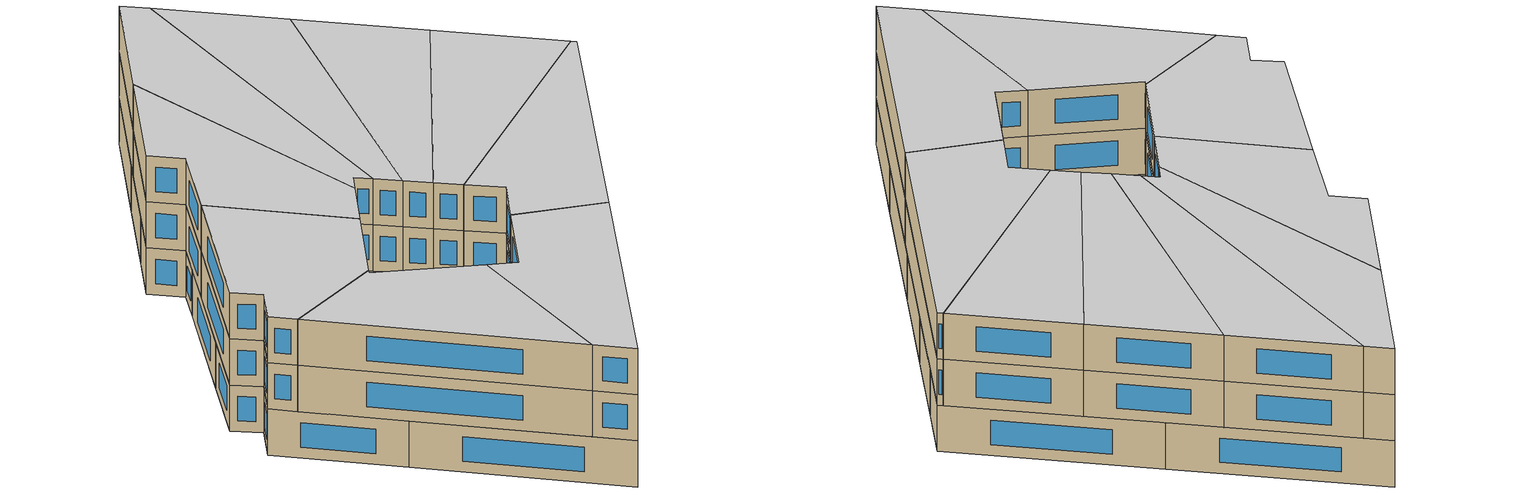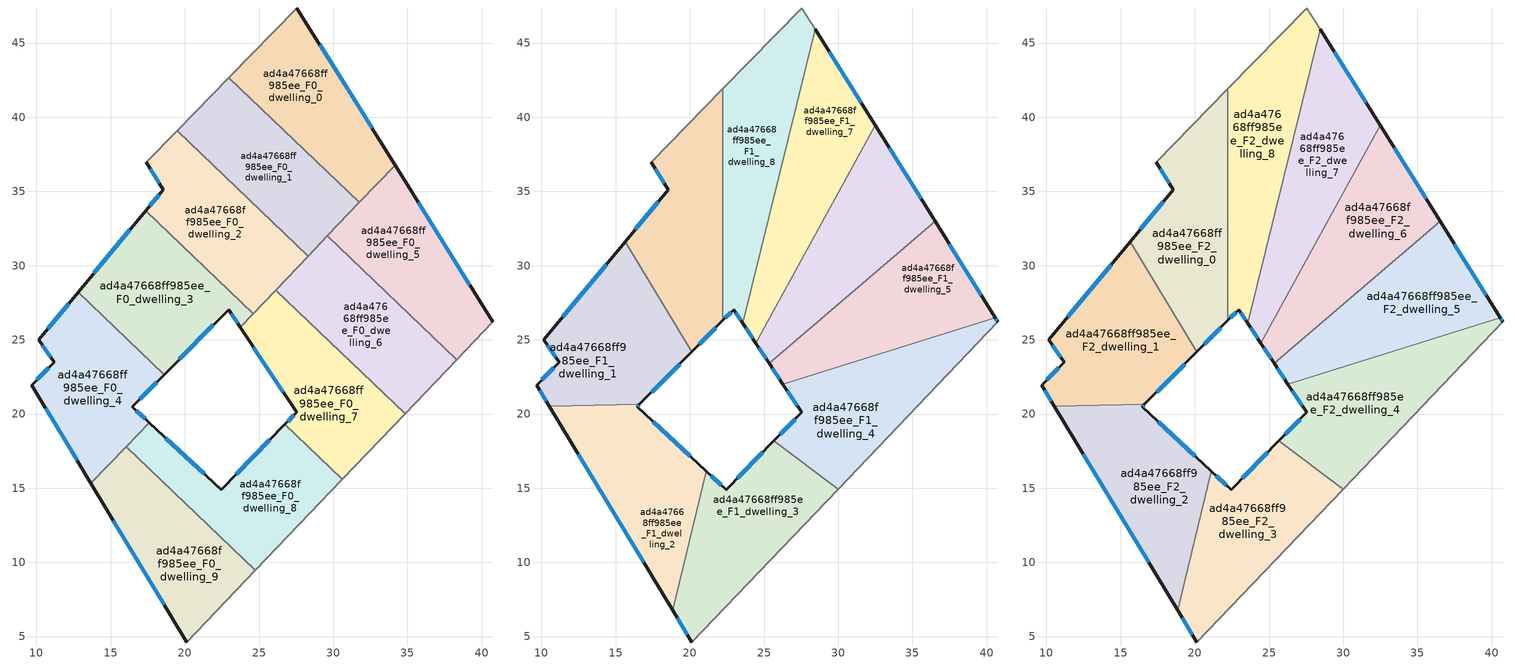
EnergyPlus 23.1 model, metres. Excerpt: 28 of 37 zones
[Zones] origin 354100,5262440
ad4a47668ff985ee_F0_dwelling_0
 floor ground (EU_floor_Construction): 27.55,47.36 34.17,36.77 31.76,34.26 22.97,42.66 z0
 wall outside (EU_wall_Construction): 34.17,36.77 27.55,47.36 z0:3
 wall to ad4a47668ff985ee_F0_dwelling_1 (EU_wall_Construction): 22.97,42.66 31.76,34.26 z0:3
 wall adiabatic (EU_wall_Construction): 27.55,47.36 22.97,42.66 z0:3
 wall to ad4a47668ff985ee_F0_dwelling_5 (EU_wall_Construction): 31.76,34.26 34.17,36.77 z0:3
 window (EU_Window_Construction): 32.61,39.26 29.11,44.88 z0.7:2.3
ad4a47668ff985ee_F0_dwelling_1
 floor ground (EU_floor_Construction): 31.76,34.26 28.31,30.64 19.48,39.08 22.97,42.66 z0
 wall to ad4a47668ff985ee_F0_dwelling_2 (EU_wall_Construction): 19.48,39.08 28.31,30.64 z0:3
 wall adiabatic (EU_wall_Construction): 22.97,42.66 19.48,39.08 z0:3
 wall to ad4a47668ff985ee_F0_dwelling_6 (EU_wall_Construction): 28.31,30.64 29.61,32 z0:3
 wall to ad4a47668ff985ee_F0_dwelling_5 (EU_wall_Construction): 29.61,32 31.76,34.26 z0:3
 ceiling adiabatic (EU_roof_Construction): 28.31,30.64 31.76,34.26 26.75,39.05 25.37,33.45 z3
ad4a47668ff985ee_F0_dwelling_2
 floor ground (EU_floor_Construction): 28.31,30.64 24.61,26.77 17.36,33.7 18.54,35.12 17.4,36.95 19.48,39.08 z0
 wall outside (EU_wall_Construction): 17.4,36.95 18.54,35.12 17.36,33.7 z0:3
 wall to ad4a47668ff985ee_F0_dwelling_3 (EU_wall_Construction): 17.36,33.7 24.61,26.77 z0:3
 wall adiabatic (EU_wall_Construction): 19.48,39.08 17.4,36.95 z0:3
 wall to ad4a47668ff985ee_F0_dwelling_7 (EU_wall_Construction): 24.61,26.77 26.12,28.35 z0:3
 wall to ad4a47668ff985ee_F0_dwelling_6 (EU_wall_Construction): 26.12,28.35 28.31,30.64 z0:3
 window (EU_Window_Construction): 18.27,34.79 17.64,34.03 / 17.67,36.52 18.28,35.55 z0.7:2.3
ad4a47668ff985ee_F0_dwelling_3
 floor ground (EU_floor_Construction): 22.95,27.04 18.6,22.66 12.8,28.2 17.36,33.7 24.61,26.77 23.73,25.85 z0
 wall outside (EU_wall_Construction): 18.6,22.66 22.95,27.04 23.73,25.85 / 17.36,33.7 12.8,28.2 z0:3
 wall to ad4a47668ff985ee_F0_dwelling_4 (EU_wall_Construction): 12.8,28.2 18.6,22.66 z0:3
 wall to ad4a47668ff985ee_F0_dwelling_7 (EU_wall_Construction): 23.73,25.85 24.61,26.77 z0:3
 window (EU_Window_Construction): 23.13,26.76 23.55,26.13 / 19.62,23.69 21.93,26.01 / 16.29,32.41 13.87,29.49 z0.7:2.3
ad4a47668ff985ee_F0_dwelling_4
 floor ground (EU_floor_Construction): 18.6,22.66 16.44,20.49 17.58,19.42 13.67,15.33 9.67,21.94 11.19,23.47 10.14,24.99 12.8,28.2 z0
 wall outside (EU_wall_Construction): 17.58,19.42 16.44,20.49 18.6,22.66 / 12.8,28.2 10.14,24.99 11.19,23.47 9.67,21.94 13.67,15.33 z0:3
 wall to ad4a47668ff985ee_F0_dwelling_9 (EU_wall_Construction): 13.67,15.33 16.04,17.8 z0:3
 wall to ad4a47668ff985ee_F0_dwelling_8 (EU_wall_Construction): 16.04,17.8 17.58,19.42 z0:3
 window (EU_Window_Construction): 16.95,21 18.09,22.15 / 17.31,19.67 16.71,20.24 / 10.61,20.39 12.73,16.88 / 10.84,23.11 10.03,22.3 / 10.39,24.63 10.95,23.83 / 12.18,27.45 10.76,25.74 z0.7:2.3
ad4a47668ff985ee_F0_dwelling_5
 floor ground (EU_floor_Construction): 34.17,36.77 40.76,26.21 38.33,23.67 29.61,32 z0
 wall outside (EU_wall_Construction): 40.76,26.21 34.17,36.77 z0:3
 wall adiabatic (EU_wall_Construction): 38.33,23.67 40.76,26.21 z0:3
 wall to ad4a47668ff985ee_F0_dwelling_6 (EU_wall_Construction): 29.61,32 38.33,23.67 z0:3
 window (EU_Window_Construction): 39.21,28.69 35.71,34.29 z0.7:2.3
ad4a47668ff985ee_F0_dwelling_6
 floor ground (EU_floor_Construction): 38.33,23.67 34.84,20.01 26.12,28.35 29.61,32 z0
 wall adiabatic (EU_wall_Construction): 34.84,20.01 38.33,23.67 z0:3
 wall to ad4a47668ff985ee_F0_dwelling_7 (EU_wall_Construction): 26.12,28.35 34.84,20.01 z0:3
ad4a47668ff985ee_F0_dwelling_7
 floor ground (EU_floor_Construction): 34.84,20.01 30.62,15.6 26.74,19.3 27.53,20.11 23.73,25.85 26.12,28.35 z0
 wall outside (EU_wall_Construction): 23.73,25.85 27.53,20.11 26.74,19.3 z0:3
 wall adiabatic (EU_wall_Construction): 30.62,15.6 34.84,20.01 z0:3
 wall to ad4a47668ff985ee_F0_dwelling_8 (EU_wall_Construction): 26.74,19.3 30.62,15.6 z0:3
 window (EU_Window_Construction): 24.62,24.5 26.64,21.46 / 27.35,19.92 26.93,19.49 z0.7:2.3
 ceiling adiabatic (EU_roof_Construction): 31.15,23.54 26.12,28.35 23.73,25.85 24.44,24.78 26.3,28.17 28.48,26.09 25.34,23.41 24.44,24.78 26.27,22.01 z3
ad4a47668ff985ee_F0_dwelling_8
 floor ground (EU_floor_Construction): 30.62,15.6 24.76,9.47 16.04,17.8 17.58,19.42 22.44,14.9 26.74,19.3 z0
 wall outside (EU_wall_Construction): 26.74,19.3 22.44,14.9 17.58,19.42 z0:3
 wall adiabatic (EU_wall_Construction): 24.76,9.47 30.62,15.6 z0:3
 wall to ad4a47668ff985ee_F0_dwelling_9 (EU_wall_Construction): 16.04,17.8 24.76,9.47 z0:3
 window (EU_Window_Construction): 21.3,15.96 18.72,18.36 / 25.73,18.27 23.45,15.93 z0.7:2.3
ad4a47668ff985ee_F0_dwelling_9
 floor ground (EU_floor_Construction): 24.76,9.47 20.14,4.64 13.67,15.33 16.04,17.8 z0
 wall outside (EU_wall_Construction): 13.67,15.33 20.14,4.64 z0:3
 wall adiabatic (EU_wall_Construction): 20.14,4.64 24.76,9.47 z0:3
 window (EU_Window_Construction): 15.19,12.82 18.62,7.15 z0.7:2.3
ad4a47668ff985ee_F1_dwelling_0
 floor to ad4a47668ff985ee_F0_dwelling_3 (EU_floor_Construction): 22.23,29.05 22.23,26.32 20.14,24.21 15.64,31.62 17.36,33.7 z3
 floor to ad4a47668ff985ee_F0_dwelling_2 (EU_floor_Construction): 22.23,36.45 22.23,29.05 17.36,33.7 18.54,35.12 17.4,36.95 19.48,39.08 z3
 floor to ad4a47668ff985ee_F0_dwelling_1 (EU_floor_Construction): 22.23,41.91 22.23,36.45 19.48,39.08 z3
 wall outside (EU_wall_Construction): 20.14,24.21 22.23,26.32 / 17.4,36.95 18.54,35.12 15.64,31.62 z3:6
 wall adiabatic (EU_wall_Construction): 22.23,41.91 17.4,36.95 z3:6
 wall to ad4a47668ff985ee_F1_dwelling_8 (EU_wall_Construction): 22.23,26.32 22.23,41.91 z3:6
 wall to ad4a47668ff985ee_F1_dwelling_1 (EU_wall_Construction): 15.64,31.62 20.14,24.21 z3:6
 window (EU_Window_Construction): 20.63,24.7 21.74,25.82 / 17.86,34.3 16.32,32.44 / 17.67,36.52 18.28,35.55 z3.7:5.3
ad4a47668ff985ee_F1_dwelling_1
 floor to ad4a47668ff985ee_F0_dwelling_4 (EU_floor_Construction): 18.6,22.66 16.6,20.64 10.53,20.53 9.67,21.94 11.19,23.47 10.14,24.99 12.8,28.2 z3
 floor to ad4a47668ff985ee_F0_dwelling_3 (EU_floor_Construction): 15.64,31.62 20.14,24.21 18.6,22.66 12.8,28.2 z3
 wall outside (EU_wall_Construction): 15.64,31.62 10.14,24.99 11.19,23.47 9.67,21.94 10.53,20.53 / 16.6,20.64 20.14,24.21 z3:6
 wall to ad4a47668ff985ee_F1_dwelling_2 (EU_wall_Construction): 10.53,20.53 16.6,20.64 z3:6
 window (EU_Window_Construction): 14.35,30.06 11.43,26.55 / 17.43,21.48 19.3,23.37 / 9.87,21.61 10.33,20.86 / 10.84,23.11 10.03,22.3 / 10.39,24.63 10.95,23.83 z3.7:5.3
ad4a47668ff985ee_F1_dwelling_2
 floor to ad4a47668ff985ee_F0_dwelling_9 (EU_floor_Construction): 20.48,13.55 18.84,6.78 13.67,15.33 16.04,17.8 z3
 floor to ad4a47668ff985ee_F0_dwelling_4 (EU_floor_Construction): 16.6,20.64 16.44,20.49 17.58,19.42 13.67,15.33 10.53,20.53 z3
 floor to ad4a47668ff985ee_F0_dwelling_8 (EU_floor_Construction): 21.11,16.14 20.48,13.55 16.04,17.8 17.58,19.42 z3
 wall outside (EU_wall_Construction): 21.11,16.14 16.44,20.49 16.6,20.64 / 10.53,20.53 18.84,6.78 z3:6
 wall to ad4a47668ff985ee_F1_dwelling_3 (EU_wall_Construction): 18.84,6.78 21.11,16.14 z3:6
 window (EU_Window_Construction): 16.48,20.52 16.56,20.61 / 20.01,17.16 17.54,19.46 / 12.48,17.3 16.89,10.01 z3.7:5.3
ad4a47668ff985ee_F1_dwelling_3
 floor to ad4a47668ff985ee_F0_dwelling_8 (EU_floor_Construction): 29.99,14.94 24.76,9.47 20.48,13.55 21.11,16.14 22.44,14.9 25.65,18.19 z3
 floor to ad4a47668ff985ee_F0_dwelling_9 (EU_floor_Construction): 24.76,9.47 20.14,4.64 18.84,6.78 20.48,13.55 z3
 wall outside (EU_wall_Construction): 25.65,18.19 22.44,14.9 21.11,16.14 / 18.84,6.78 20.14,4.64 z3:6
 wall to ad4a47668ff985ee_F1_dwelling_4 (EU_wall_Construction): 29.99,14.94 25.65,18.19 z3:6
 wall adiabatic (EU_wall_Construction): 20.14,4.64 29.99,14.94 z3:6
 window (EU_Window_Construction): 22.13,15.19 21.42,15.85 / 24.9,17.41 23.2,15.67 / 19.15,6.27 19.83,5.14 z3.7:5.3
ad4a47668ff985ee_F1_dwelling_4
 floor to ad4a47668ff985ee_F0_dwelling_7 (EU_floor_Construction): 34.84,20.01 30.62,15.6 26.74,19.3 27.53,20.11 26.27,22.01 31.15,23.54 z3
 floor to ad4a47668ff985ee_F0_dwelling_8 (EU_floor_Construction): 30.62,15.6 29.99,14.94 25.65,18.19 26.74,19.3 z3
 floor to ad4a47668ff985ee_F0_dwelling_6 (EU_floor_Construction): 38.33,23.67 34.84,20.01 31.15,23.54 36.66,25.26 z3
 floor to ad4a47668ff985ee_F0_dwelling_5 (EU_floor_Construction): 40.58,26.49 40.76,26.21 38.33,23.67 36.66,25.26 z3
 wall outside (EU_wall_Construction): 26.27,22.01 27.53,20.11 25.65,18.19 / 40.76,26.21 40.58,26.49 z3:6
 wall to ad4a47668ff985ee_F1_dwelling_5 (EU_wall_Construction): 40.58,26.49 26.27,22.01 z3:6
 wall adiabatic (EU_wall_Construction): 29.99,14.94 40.76,26.21 z3:6
 window (EU_Window_Construction): 27.09,19.66 26.09,18.64 / 26.57,21.57 27.23,20.56 / 40.72,26.27 40.62,26.42 z3.7:5.3
ad4a47668ff985ee_F1_dwelling_5
 floor to ad4a47668ff985ee_F0_dwelling_5 (EU_floor_Construction): 36.53,32.98 40.58,26.49 36.66,25.26 32.34,29.39 z3
 floor to ad4a47668ff985ee_F0_dwelling_6 (EU_floor_Construction): 36.66,25.26 31.15,23.54 28.48,26.09 32.34,29.39 z3
 floor adiabatic (EU_floor_Construction): 31.15,23.54 26.27,22.01 25.34,23.41 28.48,26.09 z3
 wall outside (EU_wall_Construction): 25.34,23.41 26.27,22.01 / 40.58,26.49 36.53,32.98 z3:6
 wall to ad4a47668ff985ee_F1_dwelling_6 (EU_wall_Construction): 36.53,32.98 25.34,23.41 z3:6
 window (EU_Window_Construction): 25.56,23.09 26.05,22.34 / 39.63,28.01 37.48,31.45 z3.7:5.3
ad4a47668ff985ee_F1_dwelling_6
 floor to ad4a47668ff985ee_F0_dwelling_2 (EU_floor_Construction): 28.31,30.64 26.77,29.04 27.88,31.05 z3
 floor to ad4a47668ff985ee_F0_dwelling_0 (EU_floor_Construction): 32.49,39.46 34.17,36.77 31.76,34.26 30.37,35.59 z3
 floor to ad4a47668ff985ee_F0_dwelling_5 (EU_floor_Construction): 34.17,36.77 36.53,32.98 32.34,29.39 29.61,32 z3
 floor to ad4a47668ff985ee_F0_dwelling_6 (EU_floor_Construction): 32.34,29.39 28.48,26.09 26.3,28.17 26.77,29.04 29.61,32 z3
 floor adiabatic (EU_floor_Construction): 31.76,34.26 28.31,30.64 27.88,31.05 30.37,35.59 z3
 floor to ad4a47668ff985ee_F0_dwelling_7 (EU_floor_Construction): 28.48,26.09 25.34,23.41 24.44,24.78 26.3,28.17 z3
 wall outside (EU_wall_Construction): 24.44,24.78 25.34,23.41 / 36.53,32.98 32.49,39.46 z3:6
 wall to ad4a47668ff985ee_F1_dwelling_7 (EU_wall_Construction): 32.49,39.46 24.44,24.78 z3:6
 window (EU_Window_Construction): 24.65,24.46 25.13,23.74 / 35.58,34.5 33.44,37.94 z3.7:5.3
ad4a47668ff985ee_F1_dwelling_7
 floor to ad4a47668ff985ee_F0_dwelling_0 (EU_floor_Construction): 28.45,45.93 32.49,39.46 30.37,35.59 26.75,39.05 z3
 floor to ad4a47668ff985ee_F0_dwelling_6 (EU_floor_Construction): 26.77,29.04 26.3,28.17 26.12,28.35 z3
 floor to ad4a47668ff985ee_F0_dwelling_3 (EU_floor_Construction): 24.61,26.77 23.73,25.85 23.56,26.12 23.89,27.46 z3
 floor to ad4a47668ff985ee_F0_dwelling_2 (EU_floor_Construction): 27.88,31.05 26.77,29.04 24.61,26.77 23.89,27.46 25.37,33.45 z3
 floor adiabatic (EU_floor_Construction): 26.3,28.17 24.44,24.78 23.56,26.12 23.73,25.85 26.12,28.35 z3; 30.37,35.59 27.88,31.05 25.37,33.45 26.75,39.05 z3
 wall outside (EU_wall_Construction): 23.56,26.12 24.44,24.78 / 32.49,39.46 28.45,45.93 z3:6
 wall to ad4a47668ff985ee_F1_dwelling_8 (EU_wall_Construction): 28.45,45.93 23.56,26.12 z3:6
 window (EU_Window_Construction): 23.76,25.8 24.23,25.1 / 31.54,40.98 29.39,44.41 z3.7:5.3
ad4a47668ff985ee_F1_dwelling_8
 floor to ad4a47668ff985ee_F0_dwelling_1 (EU_floor_Construction): 26.75,39.05 25.37,33.45 22.23,36.45 22.23,41.91 22.97,42.66 z3
 floor to ad4a47668ff985ee_F0_dwelling_0 (EU_floor_Construction): 27.55,47.36 28.45,45.93 26.75,39.05 22.97,42.66 z3
 floor to ad4a47668ff985ee_F0_dwelling_3 (EU_floor_Construction): 23.89,27.46 23.56,26.12 22.95,27.04 22.23,26.32 22.23,29.05 z3
 floor to ad4a47668ff985ee_F0_dwelling_2 (EU_floor_Construction): 25.37,33.45 23.89,27.46 22.23,29.05 22.23,36.45 z3
 wall outside (EU_wall_Construction): 22.23,26.32 22.95,27.04 23.56,26.12 z3:6
 wall adiabatic (EU_wall_Construction): 28.45,45.93 27.55,47.36 22.23,41.91 z3:6
 window (EU_Window_Construction): 23.09,26.82 23.41,26.34 / 22.4,26.49 22.78,26.87 z3.7:5.3
ad4a47668ff985ee_F2_dwelling_0
 floor to ad4a47668ff985ee_F1_dwelling_0 (EU_floor_Construction): 22.23,41.91 22.23,26.32 20.14,24.21 15.64,31.62 18.54,35.12 17.4,36.95 z6
 wall outside (EU_wall_Construction): 20.14,24.21 22.23,26.32 / 17.4,36.95 18.54,35.12 15.64,31.62 z6:9
 wall adiabatic (EU_wall_Construction): 22.23,41.91 17.4,36.95 z6:9
 wall to ad4a47668ff985ee_F2_dwelling_8 (EU_wall_Construction): 22.23,26.32 22.23,41.91 z6:9
 wall to ad4a47668ff985ee_F2_dwelling_1 (EU_wall_Construction): 15.64,31.62 20.14,24.21 z6:9
 window (EU_Window_Construction): 20.63,24.7 21.74,25.82 / 17.86,34.3 16.32,32.44 / 17.67,36.52 18.28,35.55 z6.7:8.3
 ceiling to ad4a47668ff985ee_F3_dwelling_0 (EU_floor_Construction): 20.14,24.21 22.23,26.32 22.23,41.91 17.4,36.95 18.54,35.12 15.64,31.62 z9
ad4a47668ff985ee_F2_dwelling_1
 floor to ad4a47668ff985ee_F1_dwelling_1 (EU_floor_Construction): 15.64,31.62 20.14,24.21 16.6,20.64 10.53,20.53 9.67,21.94 11.19,23.47 10.14,24.99 z6
 wall outside (EU_wall_Construction): 15.64,31.62 10.14,24.99 11.19,23.47 9.67,21.94 10.53,20.53 / 16.6,20.64 20.14,24.21 z6:9
 wall to ad4a47668ff985ee_F2_dwelling_2 (EU_wall_Construction): 10.53,20.53 16.6,20.64 z6:9
 window (EU_Window_Construction): 14.35,30.06 11.43,26.55 / 17.43,21.48 19.3,23.37 / 9.87,21.61 10.33,20.86 / 10.84,23.11 10.03,22.3 / 10.39,24.63 10.95,23.83 z6.7:8.3
 ceiling to ad4a47668ff985ee_F3_dwelling_1 (EU_floor_Construction): 16.6,20.64 20.14,24.21 15.64,31.62 10.14,24.99 11.19,23.47 9.67,21.94 10.53,20.53 z9
ad4a47668ff985ee_F2_dwelling_2
 floor to ad4a47668ff985ee_F1_dwelling_2 (EU_floor_Construction): 21.11,16.14 18.84,6.78 10.53,20.53 16.6,20.64 16.44,20.49 z6
 wall outside (EU_wall_Construction): 21.11,16.14 16.44,20.49 16.6,20.64 / 10.53,20.53 18.84,6.78 z6:9
 wall to ad4a47668ff985ee_F2_dwelling_3 (EU_wall_Construction): 18.84,6.78 21.11,16.14 z6:9
 window (EU_Window_Construction): 16.48,20.52 16.56,20.61 / 20.01,17.16 17.54,19.46 / 12.48,17.3 16.89,10.01 z6.7:8.3
 ceiling to ad4a47668ff985ee_F3_dwelling_2 (EU_floor_Construction): 18.84,6.78 21.11,16.14 16.44,20.49 16.6,20.64 10.53,20.53 z9
ad4a47668ff985ee_F2_dwelling_3
 floor to ad4a47668ff985ee_F1_dwelling_3 (EU_floor_Construction): 29.99,14.94 20.14,4.64 18.84,6.78 21.11,16.14 22.44,14.9 25.65,18.19 z6
 wall outside (EU_wall_Construction): 25.65,18.19 22.44,14.9 21.11,16.14 / 18.84,6.78 20.14,4.64 z6:9
 wall to ad4a47668ff985ee_F2_dwelling_4 (EU_wall_Construction): 29.99,14.94 25.65,18.19 z6:9
 wall adiabatic (EU_wall_Construction): 20.14,4.64 29.99,14.94 z6:9
 window (EU_Window_Construction): 22.13,15.19 21.42,15.85 / 24.9,17.41 23.2,15.67 / 19.15,6.27 19.83,5.14 z6.7:8.3
 ceiling to ad4a47668ff985ee_F3_dwelling_3 (EU_floor_Construction): 20.14,4.64 29.99,14.94 25.65,18.19 22.44,14.9 21.11,16.14 18.84,6.78 z9
ad4a47668ff985ee_F2_dwelling_4
 floor to ad4a47668ff985ee_F1_dwelling_4 (EU_floor_Construction): 40.58,26.49 40.76,26.21 29.99,14.94 25.65,18.19 27.53,20.11 26.27,22.01 z6
 wall outside (EU_wall_Construction): 26.27,22.01 27.53,20.11 25.65,18.19 / 40.76,26.21 40.58,26.49 z6:9
 wall to ad4a47668ff985ee_F2_dwelling_5 (EU_wall_Construction): 40.58,26.49 26.27,22.01 z6:9
 wall adiabatic (EU_wall_Construction): 29.99,14.94 40.76,26.21 z6:9
 window (EU_Window_Construction): 27.09,19.66 26.09,18.64 / 26.57,21.57 27.23,20.56 / 40.72,26.27 40.62,26.42 z6.7:8.3
 ceiling to ad4a47668ff985ee_F3_dwelling_4 (EU_floor_Construction): 29.99,14.94 40.76,26.21 40.58,26.49 26.27,22.01 27.53,20.11 25.65,18.19 z9
ad4a47668ff985ee_F2_dwelling_5
 floor to ad4a47668ff985ee_F1_dwelling_5 (EU_floor_Construction): 36.53,32.98 40.58,26.49 26.27,22.01 25.34,23.41 z6
 wall outside (EU_wall_Construction): 25.34,23.41 26.27,22.01 / 40.58,26.49 36.53,32.98 z6:9
 wall to ad4a47668ff985ee_F2_dwelling_6 (EU_wall_Construction): 36.53,32.98 25.34,23.41 z6:9
 window (EU_Window_Construction): 25.56,23.09 26.05,22.34 / 39.63,28.01 37.48,31.45 z6.7:8.3
 ceiling to ad4a47668ff985ee_F3_dwelling_5 (EU_floor_Construction): 40.58,26.49 36.53,32.98 25.34,23.41 26.27,22.01 z9
ad4a47668ff985ee_F2_dwelling_6
 floor to ad4a47668ff985ee_F1_dwelling_6 (EU_floor_Construction): 32.49,39.46 36.53,32.98 25.34,23.41 24.44,24.78 z6
 wall outside (EU_wall_Construction): 24.44,24.78 25.34,23.41 / 36.53,32.98 32.49,39.46 z6:9
 wall to ad4a47668ff985ee_F2_dwelling_7 (EU_wall_Construction): 32.49,39.46 24.44,24.78 z6:9
 window (EU_Window_Construction): 24.65,24.46 25.13,23.74 / 35.58,34.5 33.44,37.94 z6.7:8.3
 ceiling to ad4a47668ff985ee_F3_dwelling_6 (EU_floor_Construction): 36.53,32.98 32.49,39.46 24.44,24.78 25.34,23.41 z9
ad4a47668ff985ee_F2_dwelling_7
 floor to ad4a47668ff985ee_F1_dwelling_7 (EU_floor_Construction): 28.45,45.93 32.49,39.46 24.44,24.78 23.56,26.12 z6
 wall outside (EU_wall_Construction): 23.56,26.12 24.44,24.78 / 32.49,39.46 28.45,45.93 z6:9
 wall to ad4a47668ff985ee_F2_dwelling_8 (EU_wall_Construction): 28.45,45.93 23.56,26.12 z6:9
 window (EU_Window_Construction): 23.76,25.8 24.23,25.1 / 31.54,40.98 29.39,44.41 z6.7:8.3
 ceiling to ad4a47668ff985ee_F3_dwelling_7 (EU_floor_Construction): 24.44,24.78 32.49,39.46 28.45,45.93 23.56,26.12 z9
ad4a47668ff985ee_F2_dwelling_8
 floor to ad4a47668ff985ee_F1_dwelling_8 (EU_floor_Construction): 27.55,47.36 28.45,45.93 23.56,26.12 22.95,27.04 22.23,26.32 22.23,41.91 z6
 wall outside (EU_wall_Construction): 22.23,26.32 22.95,27.04 23.56,26.12 z6:9
 wall adiabatic (EU_wall_Construction): 28.45,45.93 27.55,47.36 22.23,41.91 z6:9
 window (EU_Window_Construction): 23.09,26.82 23.41,26.34 / 22.4,26.49 22.78,26.87 z6.7:8.3
 ceiling to ad4a47668ff985ee_F3_dwelling_8 (EU_floor_Construction): 23.56,26.12 28.45,45.93 27.55,47.36 22.23,41.91 22.23,26.32 22.95,27.04 z9
[Building]
EU S2 Campaign: North Axis=0; Terrain=City; Solar Distribution=FullExterior
[Site:Location]
Budapest.Ferenc.Liszt.Intl.AP: Latitude=47.437; Longitude=19.256; Time Zone=1; Elevation=185
[SizingPeriod:WeatherFileDays]
AnnualSizingPeriod: Begin Month=1; Begin Day of Month=1; End Month=12; End Day of Month=31; Day of Week for Start Day=Monday; Use Weather File Daylight Saving Period=No; Use Weather File Rain and Snow Indicators=No
[MATERIAL]
EU_InternalMass_Material: Roughness=MediumRough; Thickness=0.1; Conductivity=1; Density=1800; Specific Heat=900; Thermal Absorptance=0.9; Solar Absorptance=0.7; Visible Absorptance=0.7
[MATERIAL:NOMASS] Roughness=MediumRough; Thermal Absorptance=0.9; Solar Absorptance=0.7; Visible Absorptance=0.7
Name | Thermal Resistance
EU_wall_NoMass | 0.832559
EU_roof_NoMass | 1.39638
EU_floor_NoMass | 0.872794
[WINDOWMATERIAL:SIMPLEGLAZINGSYSTEM]
EU_Window_SimpleGlazing: UFactor=2.79869; Solar Heat Gain Coefficient=0.75; Visible Transmittance=0.75
[CONSTRUCTION]
EU_wall_Construction: EU_wall_NoMass
EU_roof_Construction: EU_roof_NoMass
EU_floor_Construction: EU_floor_NoMass
EU_Window_Construction: EU_Window_SimpleGlazing
EU_InternalMass_Construction: EU_InternalMass_Material
[ZONE] Type=1; Multiplier=1; Ceiling Height=autocalculate; Floor Area=autocalculate; Part of Total Floor Area=Yes
Name | Volume
ad4a47668ff985ee_F0_dwelling_0 | 182.892
ad4a47668ff985ee_F1_dwelling_0; ad4a47668ff985ee_F2_dwelling_0 | 203.214
ad4a47668ff985ee_F0_dwelling_1; ad4a47668ff985ee_F0_dwelling_4 | 182.896
ad4a47668ff985ee_F1_dwelling_1; ad4a47668ff985ee_F2_dwelling_1 | 203.216
ad4a47668ff985ee_F0_dwelling_2 | 182.885
ad4a47668ff985ee_F1_dwelling_2; ad4a47668ff985ee_F2_dwelling_2 | 203.231
ad4a47668ff985ee_F0_dwelling_3 | 182.904
ad4a47668ff985ee_F1_dwelling_3; ad4a47668ff985ee_F2_dwelling_3 | 203.215
ad4a47668ff985ee_F1_dwelling_4; ad4a47668ff985ee_F2_dwelling_4 | 203.197
ad4a47668ff985ee_F0_dwelling_5 | 182.899
ad4a47668ff985ee_F1_dwelling_5; ad4a47668ff985ee_F2_dwelling_5 | 203.223
ad4a47668ff985ee_F0_dwelling_6 | 182.897
ad4a47668ff985ee_F1_dwelling_6; ad4a47668ff985ee_F2_dwelling_6 | 203.171
ad4a47668ff985ee_F0_dwelling_7 | 182.888
ad4a47668ff985ee_F1_dwelling_7; ad4a47668ff985ee_F2_dwelling_7 | 203.248
ad4a47668ff985ee_F0_dwelling_8 | 182.882
ad4a47668ff985ee_F1_dwelling_8; ad4a47668ff985ee_F2_dwelling_8 | 203.226
ad4a47668ff985ee_F0_dwelling_9 | 182.906
[INTERNALMASS] Construction=EU_InternalMass_Construction
Name | Zone or ZoneList | Surface Area
ad4a47668ff985ee_F0_dwelling_0_EU_InternalMass | ad4a47668ff985ee_F0_dwelling_0 | 60.964
ad4a47668ff985ee_F0_dwelling_1_EU_InternalMass | ad4a47668ff985ee_F0_dwelling_1 | 60.9655
ad4a47668ff985ee_F0_dwelling_2_EU_InternalMass | ad4a47668ff985ee_F0_dwelling_2 | 60.9617
ad4a47668ff985ee_F0_dwelling_3_EU_InternalMass | ad4a47668ff985ee_F0_dwelling_3 | 60.9682
ad4a47668ff985ee_F0_dwelling_4_EU_InternalMass | ad4a47668ff985ee_F0_dwelling_4 | 60.965
ad4a47668ff985ee_F0_dwelling_5_EU_InternalMass | ad4a47668ff985ee_F0_dwelling_5 | 60.9662
ad4a47668ff985ee_F0_dwelling_6_EU_InternalMass | ad4a47668ff985ee_F0_dwelling_6 | 60.9658
ad4a47668ff985ee_F0_dwelling_7_EU_InternalMass | ad4a47668ff985ee_F0_dwelling_7 | 60.9626
ad4a47668ff985ee_F0_dwelling_8_EU_InternalMass | ad4a47668ff985ee_F0_dwelling_8 | 60.961
ad4a47668ff985ee_F0_dwelling_9_EU_InternalMass | ad4a47668ff985ee_F0_dwelling_9 | 60.9686
ad4a47668ff985ee_F1_dwelling_0_EU_InternalMass | ad4a47668ff985ee_F1_dwelling_0 | 67.7381
ad4a47668ff985ee_F1_dwelling_1_EU_InternalMass | ad4a47668ff985ee_F1_dwelling_1 | 67.7383
ad4a47668ff985ee_F1_dwelling_2_EU_InternalMass | ad4a47668ff985ee_F1_dwelling_2 | 67.7436
ad4a47668ff985ee_F1_dwelling_3_EU_InternalMass | ad4a47668ff985ee_F1_dwelling_3 | 67.7382
ad4a47668ff985ee_F1_dwelling_4_EU_InternalMass | ad4a47668ff985ee_F1_dwelling_4 | 67.7324
ad4a47668ff985ee_F1_dwelling_5_EU_InternalMass | ad4a47668ff985ee_F1_dwelling_5 | 67.741
ad4a47668ff985ee_F1_dwelling_6_EU_InternalMass | ad4a47668ff985ee_F1_dwelling_6 | 67.7236
ad4a47668ff985ee_F1_dwelling_7_EU_InternalMass | ad4a47668ff985ee_F1_dwelling_7 | 67.7494
ad4a47668ff985ee_F1_dwelling_8_EU_InternalMass | ad4a47668ff985ee_F1_dwelling_8 | 67.7422
ad4a47668ff985ee_F2_dwelling_0_EU_InternalMass | ad4a47668ff985ee_F2_dwelling_0 | 67.7381
ad4a47668ff985ee_F2_dwelling_1_EU_InternalMass | ad4a47668ff985ee_F2_dwelling_1 | 67.7383
ad4a47668ff985ee_F2_dwelling_2_EU_InternalMass | ad4a47668ff985ee_F2_dwelling_2 | 67.7436
ad4a47668ff985ee_F2_dwelling_3_EU_InternalMass | ad4a47668ff985ee_F2_dwelling_3 | 67.7382
ad4a47668ff985ee_F2_dwelling_4_EU_InternalMass | ad4a47668ff985ee_F2_dwelling_4 | 67.7324
ad4a47668ff985ee_F2_dwelling_5_EU_InternalMass | ad4a47668ff985ee_F2_dwelling_5 | 67.741
ad4a47668ff985ee_F2_dwelling_6_EU_InternalMass | ad4a47668ff985ee_F2_dwelling_6 | 67.7236
ad4a47668ff985ee_F2_dwelling_7_EU_InternalMass | ad4a47668ff985ee_F2_dwelling_7 | 67.7494
ad4a47668ff985ee_F2_dwelling_8_EU_InternalMass | ad4a47668ff985ee_F2_dwelling_8 | 67.7422
[OTHEREQUIPMENT] Fuel Type=Electricity; Design Level Calculation Method=Watts/Area; Power per Zone Floor Area=1; Fraction Latent=0; Fraction Radiant=0; Fraction Lost=0; Carbon Dioxide Generation Rate=0; EndUse Subcategory=EU_Step8_InternalGains
Name | Zone or ZoneList or Space or SpaceList | Schedule
EU_Step8_InternalGain_ad4a47668ff985ee_F0_dwelling_0_f000 | ad4a47668ff985ee_F0_dwelling_0 | EU_Step8_GainSchedule_ad4a47668ff985ee_F0_dwelling_0_f000
EU_Step8_InternalGain_ad4a47668ff985ee_F0_dwelling_1_f000 | ad4a47668ff985ee_F0_dwelling_1 | EU_Step8_GainSchedule_ad4a47668ff985ee_F0_dwelling_1_f000
EU_Step8_InternalGain_ad4a47668ff985ee_F0_dwelling_2_f000 | ad4a47668ff985ee_F0_dwelling_2 | EU_Step8_GainSchedule_ad4a47668ff985ee_F0_dwelling_2_f000
EU_Step8_InternalGain_ad4a47668ff985ee_F0_dwelling_3_f000 | ad4a47668ff985ee_F0_dwelling_3 | EU_Step8_GainSchedule_ad4a47668ff985ee_F0_dwelling_3_f000
EU_Step8_InternalGain_ad4a47668ff985ee_F0_dwelling_4_f000 | ad4a47668ff985ee_F0_dwelling_4 | EU_Step8_GainSchedule_ad4a47668ff985ee_F0_dwelling_4_f000
EU_Step8_InternalGain_ad4a47668ff985ee_F0_dwelling_5_f000 | ad4a47668ff985ee_F0_dwelling_5 | EU_Step8_GainSchedule_ad4a47668ff985ee_F0_dwelling_5_f000
EU_Step8_InternalGain_ad4a47668ff985ee_F0_dwelling_6_f000 | ad4a47668ff985ee_F0_dwelling_6 | EU_Step8_GainSchedule_ad4a47668ff985ee_F0_dwelling_6_f000
EU_Step8_InternalGain_ad4a47668ff985ee_F0_dwelling_7_f000 | ad4a47668ff985ee_F0_dwelling_7 | EU_Step8_GainSchedule_ad4a47668ff985ee_F0_dwelling_7_f000
EU_Step8_InternalGain_ad4a47668ff985ee_F0_dwelling_8_f000 | ad4a47668ff985ee_F0_dwelling_8 | EU_Step8_GainSchedule_ad4a47668ff985ee_F0_dwelling_8_f000
EU_Step8_InternalGain_ad4a47668ff985ee_F0_dwelling_9_f000 | ad4a47668ff985ee_F0_dwelling_9 | EU_Step8_GainSchedule_ad4a47668ff985ee_F0_dwelling_9_f000
EU_Step8_InternalGain_ad4a47668ff985ee_F1_dwelling_0_f000 | ad4a47668ff985ee_F1_dwelling_0 | EU_Step8_GainSchedule_ad4a47668ff985ee_F1_dwelling_0_f000
EU_Step8_InternalGain_ad4a47668ff985ee_F1_dwelling_1_f000 | ad4a47668ff985ee_F1_dwelling_1 | EU_Step8_GainSchedule_ad4a47668ff985ee_F1_dwelling_1_f000
EU_Step8_InternalGain_ad4a47668ff985ee_F1_dwelling_2_f000 | ad4a47668ff985ee_F1_dwelling_2 | EU_Step8_GainSchedule_ad4a47668ff985ee_F1_dwelling_2_f000
EU_Step8_InternalGain_ad4a47668ff985ee_F1_dwelling_3_f000 | ad4a47668ff985ee_F1_dwelling_3 | EU_Step8_GainSchedule_ad4a47668ff985ee_F1_dwelling_3_f000
EU_Step8_InternalGain_ad4a47668ff985ee_F1_dwelling_4_f000 | ad4a47668ff985ee_F1_dwelling_4 | EU_Step8_GainSchedule_ad4a47668ff985ee_F1_dwelling_4_f000
EU_Step8_InternalGain_ad4a47668ff985ee_F1_dwelling_5_f000 | ad4a47668ff985ee_F1_dwelling_5 | EU_Step8_GainSchedule_ad4a47668ff985ee_F1_dwelling_5_f000
EU_Step8_InternalGain_ad4a47668ff985ee_F1_dwelling_6_f000 | ad4a47668ff985ee_F1_dwelling_6 | EU_Step8_GainSchedule_ad4a47668ff985ee_F1_dwelling_6_f000
EU_Step8_InternalGain_ad4a47668ff985ee_F1_dwelling_7_f000 | ad4a47668ff985ee_F1_dwelling_7 | EU_Step8_GainSchedule_ad4a47668ff985ee_F1_dwelling_7_f000
EU_Step8_InternalGain_ad4a47668ff985ee_F1_dwelling_8_f000 | ad4a47668ff985ee_F1_dwelling_8 | EU_Step8_GainSchedule_ad4a47668ff985ee_F1_dwelling_8_f000
EU_Step8_InternalGain_ad4a47668ff985ee_F2_dwelling_0_f000 | ad4a47668ff985ee_F2_dwelling_0 | EU_Step8_GainSchedule_ad4a47668ff985ee_F2_dwelling_0_f000
EU_Step8_InternalGain_ad4a47668ff985ee_F2_dwelling_1_f000 | ad4a47668ff985ee_F2_dwelling_1 | EU_Step8_GainSchedule_ad4a47668ff985ee_F2_dwelling_1_f000
EU_Step8_InternalGain_ad4a47668ff985ee_F2_dwelling_2_f000 | ad4a47668ff985ee_F2_dwelling_2 | EU_Step8_GainSchedule_ad4a47668ff985ee_F2_dwelling_2_f000
EU_Step8_InternalGain_ad4a47668ff985ee_F2_dwelling_3_f000 | ad4a47668ff985ee_F2_dwelling_3 | EU_Step8_GainSchedule_ad4a47668ff985ee_F2_dwelling_3_f000
EU_Step8_InternalGain_ad4a47668ff985ee_F2_dwelling_4_f000 | ad4a47668ff985ee_F2_dwelling_4 | EU_Step8_GainSchedule_ad4a47668ff985ee_F2_dwelling_4_f000
EU_Step8_InternalGain_ad4a47668ff985ee_F2_dwelling_5_f000 | ad4a47668ff985ee_F2_dwelling_5 | EU_Step8_GainSchedule_ad4a47668ff985ee_F2_dwelling_5_f000
EU_Step8_InternalGain_ad4a47668ff985ee_F2_dwelling_6_f000 | ad4a47668ff985ee_F2_dwelling_6 | EU_Step8_GainSchedule_ad4a47668ff985ee_F2_dwelling_6_f000
EU_Step8_InternalGain_ad4a47668ff985ee_F2_dwelling_7_f000 | ad4a47668ff985ee_F2_dwelling_7 | EU_Step8_GainSchedule_ad4a47668ff985ee_F2_dwelling_7_f000
EU_Step8_InternalGain_ad4a47668ff985ee_F2_dwelling_8_f000 | ad4a47668ff985ee_F2_dwelling_8 | EU_Step8_GainSchedule_ad4a47668ff985ee_F2_dwelling_8_f000
[ZONEVENTILATION:DESIGNFLOWRATE] Schedule=EU_AlwaysOn; Design Flow Rate Calculation Method=AirChanges/Hour; Air Changes per Hour=0.475469; Ventilation Type=Natural; Fan Pressure Rise=0; Fan Total Efficiency=1; Constant Term Coefficient=1; Temperature Term Coefficient=0; Velocity Term Coefficient=0; Velocity Squared Term Coefficient=0; Minimum Indoor Temperature=-100; Maximum Indoor Temperature=100; Delta Temperature=-100; Minimum Outdoor Temperature=-100; Maximum Outdoor Temperature=100; Maximum Wind Speed=40
Name | Zone or ZoneList or Space or SpaceList
EU_ConstantAir_ad4a47668ff985ee_F0_dwelling_0 | ad4a47668ff985ee_F0_dwelling_0
EU_ConstantAir_ad4a47668ff985ee_F0_dwelling_1 | ad4a47668ff985ee_F0_dwelling_1
EU_ConstantAir_ad4a47668ff985ee_F0_dwelling_2 | ad4a47668ff985ee_F0_dwelling_2
EU_ConstantAir_ad4a47668ff985ee_F0_dwelling_3 | ad4a47668ff985ee_F0_dwelling_3
EU_ConstantAir_ad4a47668ff985ee_F0_dwelling_4 | ad4a47668ff985ee_F0_dwelling_4
EU_ConstantAir_ad4a47668ff985ee_F0_dwelling_5 | ad4a47668ff985ee_F0_dwelling_5
EU_ConstantAir_ad4a47668ff985ee_F0_dwelling_6 | ad4a47668ff985ee_F0_dwelling_6
EU_ConstantAir_ad4a47668ff985ee_F0_dwelling_7 | ad4a47668ff985ee_F0_dwelling_7
EU_ConstantAir_ad4a47668ff985ee_F0_dwelling_8 | ad4a47668ff985ee_F0_dwelling_8
EU_ConstantAir_ad4a47668ff985ee_F0_dwelling_9 | ad4a47668ff985ee_F0_dwelling_9
EU_ConstantAir_ad4a47668ff985ee_F1_dwelling_0 | ad4a47668ff985ee_F1_dwelling_0
EU_ConstantAir_ad4a47668ff985ee_F1_dwelling_1 | ad4a47668ff985ee_F1_dwelling_1
EU_ConstantAir_ad4a47668ff985ee_F1_dwelling_2 | ad4a47668ff985ee_F1_dwelling_2
EU_ConstantAir_ad4a47668ff985ee_F1_dwelling_3 | ad4a47668ff985ee_F1_dwelling_3
EU_ConstantAir_ad4a47668ff985ee_F1_dwelling_4 | ad4a47668ff985ee_F1_dwelling_4
EU_ConstantAir_ad4a47668ff985ee_F1_dwelling_5 | ad4a47668ff985ee_F1_dwelling_5
EU_ConstantAir_ad4a47668ff985ee_F1_dwelling_6 | ad4a47668ff985ee_F1_dwelling_6
EU_ConstantAir_ad4a47668ff985ee_F1_dwelling_7 | ad4a47668ff985ee_F1_dwelling_7
EU_ConstantAir_ad4a47668ff985ee_F1_dwelling_8 | ad4a47668ff985ee_F1_dwelling_8
EU_ConstantAir_ad4a47668ff985ee_F2_dwelling_0 | ad4a47668ff985ee_F2_dwelling_0
EU_ConstantAir_ad4a47668ff985ee_F2_dwelling_1 | ad4a47668ff985ee_F2_dwelling_1
EU_ConstantAir_ad4a47668ff985ee_F2_dwelling_2 | ad4a47668ff985ee_F2_dwelling_2
EU_ConstantAir_ad4a47668ff985ee_F2_dwelling_3 | ad4a47668ff985ee_F2_dwelling_3
EU_ConstantAir_ad4a47668ff985ee_F2_dwelling_4 | ad4a47668ff985ee_F2_dwelling_4
EU_ConstantAir_ad4a47668ff985ee_F2_dwelling_5 | ad4a47668ff985ee_F2_dwelling_5
EU_ConstantAir_ad4a47668ff985ee_F2_dwelling_6 | ad4a47668ff985ee_F2_dwelling_6
EU_ConstantAir_ad4a47668ff985ee_F2_dwelling_7 | ad4a47668ff985ee_F2_dwelling_7
EU_ConstantAir_ad4a47668ff985ee_F2_dwelling_8 | ad4a47668ff985ee_F2_dwelling_8
[HVACTEMPLATE:THERMOSTAT] Constant Heating Setpoint=20; Constant Cooling Setpoint=50
EU_HeatOnly_ad4a47668ff985ee_F0_dwelling_0; EU_HeatOnly_ad4a47668ff985ee_F0_dwelling_1; EU_HeatOnly_ad4a47668ff985ee_F0_dwelling_2; EU_HeatOnly_ad4a47668ff985ee_F0_dwelling_3; EU_HeatOnly_ad4a47668ff985ee_F0_dwelling_4; EU_HeatOnly_ad4a47668ff985ee_F0_dwelling_5; EU_HeatOnly_ad4a47668ff985ee_F0_dwelling_6; EU_HeatOnly_ad4a47668ff985ee_F0_dwelling_7; EU_HeatOnly_ad4a47668ff985ee_F0_dwelling_8; EU_HeatOnly_ad4a47668ff985ee_F0_dwelling_9; EU_HeatOnly_ad4a47668ff985ee_F1_dwelling_0; EU_HeatOnly_ad4a47668ff985ee_F1_dwelling_1; EU_HeatOnly_ad4a47668ff985ee_F1_dwelling_2; EU_HeatOnly_ad4a47668ff985ee_F1_dwelling_3; EU_HeatOnly_ad4a47668ff985ee_F1_dwelling_4; EU_HeatOnly_ad4a47668ff985ee_F1_dwelling_5; EU_HeatOnly_ad4a47668ff985ee_F1_dwelling_6; EU_HeatOnly_ad4a47668ff985ee_F1_dwelling_7; EU_HeatOnly_ad4a47668ff985ee_F1_dwelling_8; EU_HeatOnly_ad4a47668ff985ee_F2_dwelling_0; EU_HeatOnly_ad4a47668ff985ee_F2_dwelling_1; EU_HeatOnly_ad4a47668ff985ee_F2_dwelling_2; EU_HeatOnly_ad4a47668ff985ee_F2_dwelling_3; EU_HeatOnly_ad4a47668ff985ee_F2_dwelling_4; EU_HeatOnly_ad4a47668ff985ee_F2_dwelling_5; EU_HeatOnly_ad4a47668ff985ee_F2_dwelling_6; EU_HeatOnly_ad4a47668ff985ee_F2_dwelling_7; EU_HeatOnly_ad4a47668ff985ee_F2_dwelling_8; EU_HeatOnly_ad4a47668ff985ee_F3_dwelling_0; EU_HeatOnly_ad4a47668ff985ee_F3_dwelling_1; EU_HeatOnly_ad4a47668ff985ee_F3_dwelling_2; EU_HeatOnly_ad4a47668ff985ee_F3_dwelling_3; EU_HeatOnly_ad4a47668ff985ee_F3_dwelling_4; EU_HeatOnly_ad4a47668ff985ee_F3_dwelling_5; EU_HeatOnly_ad4a47668ff985ee_F3_dwelling_6; EU_HeatOnly_ad4a47668ff985ee_F3_dwelling_7; EU_HeatOnly_ad4a47668ff985ee_F3_dwelling_8
[HVACTEMPLATE:ZONE:IDEALLOADSAIRSYSTEM] System Availability Schedule=EU_AlwaysOn; Maximum Heating Supply Air Temperature=50; Minimum Cooling Supply Air Temperature=13; Maximum Heating Supply Air Humidity Ratio=0.0156; Minimum Cooling Supply Air Humidity Ratio=0.0077; Heating Limit=NoLimit; Cooling Limit=NoLimit; Heating Availability Schedule=EU_AlwaysOn; Cooling Availability Schedule=EU_CoolingOff; Dehumidification Control Type=ConstantSensibleHeatRatio; Cooling Sensible Heat Ratio=0.7; Dehumidification Setpoint=60; Humidification Control Type=None; Humidification Setpoint=30; Outdoor Air Method=None; Outdoor Air Flow Rate per Person=0.00944; Outdoor Air Flow Rate per Zone Floor Area=0; Outdoor Air Flow Rate per Zone=0; Demand Controlled Ventilation Type=None; Outdoor Air Economizer Type=NoEconomizer; Heat Recovery Type=None; Sensible Heat Recovery Effectiveness=0.7; Latent Heat Recovery Effectiveness=0.65
Name | Template Thermostat
ad4a47668ff985ee_F0_dwelling_0 | EU_HeatOnly_ad4a47668ff985ee_F0_dwelling_0
ad4a47668ff985ee_F0_dwelling_1 | EU_HeatOnly_ad4a47668ff985ee_F0_dwelling_1
ad4a47668ff985ee_F0_dwelling_2 | EU_HeatOnly_ad4a47668ff985ee_F0_dwelling_2
ad4a47668ff985ee_F0_dwelling_3 | EU_HeatOnly_ad4a47668ff985ee_F0_dwelling_3
ad4a47668ff985ee_F0_dwelling_4 | EU_HeatOnly_ad4a47668ff985ee_F0_dwelling_4
ad4a47668ff985ee_F0_dwelling_5 | EU_HeatOnly_ad4a47668ff985ee_F0_dwelling_5
ad4a47668ff985ee_F0_dwelling_6 | EU_HeatOnly_ad4a47668ff985ee_F0_dwelling_6
ad4a47668ff985ee_F0_dwelling_7 | EU_HeatOnly_ad4a47668ff985ee_F0_dwelling_7
ad4a47668ff985ee_F0_dwelling_8 | EU_HeatOnly_ad4a47668ff985ee_F0_dwelling_8
ad4a47668ff985ee_F0_dwelling_9 | EU_HeatOnly_ad4a47668ff985ee_F0_dwelling_9
ad4a47668ff985ee_F1_dwelling_0 | EU_HeatOnly_ad4a47668ff985ee_F1_dwelling_0
ad4a47668ff985ee_F1_dwelling_1 | EU_HeatOnly_ad4a47668ff985ee_F1_dwelling_1
ad4a47668ff985ee_F1_dwelling_2 | EU_HeatOnly_ad4a47668ff985ee_F1_dwelling_2
ad4a47668ff985ee_F1_dwelling_3 | EU_HeatOnly_ad4a47668ff985ee_F1_dwelling_3
ad4a47668ff985ee_F1_dwelling_4 | EU_HeatOnly_ad4a47668ff985ee_F1_dwelling_4
ad4a47668ff985ee_F1_dwelling_5 | EU_HeatOnly_ad4a47668ff985ee_F1_dwelling_5
ad4a47668ff985ee_F1_dwelling_6 | EU_HeatOnly_ad4a47668ff985ee_F1_dwelling_6
ad4a47668ff985ee_F1_dwelling_7 | EU_HeatOnly_ad4a47668ff985ee_F1_dwelling_7
ad4a47668ff985ee_F1_dwelling_8 | EU_HeatOnly_ad4a47668ff985ee_F1_dwelling_8
ad4a47668ff985ee_F2_dwelling_0 | EU_HeatOnly_ad4a47668ff985ee_F2_dwelling_0
ad4a47668ff985ee_F2_dwelling_1 | EU_HeatOnly_ad4a47668ff985ee_F2_dwelling_1
ad4a47668ff985ee_F2_dwelling_2 | EU_HeatOnly_ad4a47668ff985ee_F2_dwelling_2
ad4a47668ff985ee_F2_dwelling_3 | EU_HeatOnly_ad4a47668ff985ee_F2_dwelling_3
ad4a47668ff985ee_F2_dwelling_4 | EU_HeatOnly_ad4a47668ff985ee_F2_dwelling_4
ad4a47668ff985ee_F2_dwelling_5 | EU_HeatOnly_ad4a47668ff985ee_F2_dwelling_5
ad4a47668ff985ee_F2_dwelling_6 | EU_HeatOnly_ad4a47668ff985ee_F2_dwelling_6
ad4a47668ff985ee_F2_dwelling_7 | EU_HeatOnly_ad4a47668ff985ee_F2_dwelling_7
ad4a47668ff985ee_F2_dwelling_8 | EU_HeatOnly_ad4a47668ff985ee_F2_dwelling_8
[SIZING:ZONE] Zone Cooling Design Supply Air Temperature Input Method=SupplyAirTemperature; Zone Cooling Design Supply Air Temperature=13; Zone Heating Design Supply Air Temperature Input Method=SupplyAirTemperature; Zone Heating Design Supply Air Temperature=50; Zone Cooling Design Supply Air Humidity Ratio=0.008; Zone Heating Design Supply Air Humidity Ratio=0.008; Cooling Design Air Flow Method=DesignDay; Cooling Design Air Flow Rate=0; Cooling Minimum Air Flow per Zone Floor Area=0.000762; Cooling Minimum Air Flow=0; Cooling Minimum Air Flow Fraction=0.2; Heating Design Air Flow Method=DesignDay; Heating Design Air Flow Rate=0; Heating Maximum Air Flow per Zone Floor Area=0.002032; Heating Maximum Air Flow=0.141576; Heating Maximum Air Flow Fraction=0.3; Account for Dedicated Outdoor Air System=No; Dedicated Outdoor Air System Control Strategy=NeutralSupplyAir; Dedicated Outdoor Air Low Setpoint Temperature for Design=autosize; Dedicated Outdoor Air High Setpoint Temperature for Design=autosize; Zone Load Sizing Method=Sensible Load Only No Latent Load; Zone Latent Cooling Design Supply Air Humidity Ratio Input Method=HumidityRatioDifference; Zone Cooling Design Supply Air Humidity Ratio Difference=0.005; Zone Latent Heating Design Supply Air Humidity Ratio Input Method=HumidityRatioDifference; Zone Humidification Design Supply Air Humidity Ratio Difference=0.005
ad4a47668ff985ee_F0_dwelling_0; ad4a47668ff985ee_F0_dwelling_1; ad4a47668ff985ee_F0_dwelling_2; ad4a47668ff985ee_F0_dwelling_3; ad4a47668ff985ee_F0_dwelling_4; ad4a47668ff985ee_F0_dwelling_5; ad4a47668ff985ee_F0_dwelling_6; ad4a47668ff985ee_F0_dwelling_7; ad4a47668ff985ee_F0_dwelling_8; ad4a47668ff985ee_F0_dwelling_9; ad4a47668ff985ee_F1_dwelling_0; ad4a47668ff985ee_F1_dwelling_1; ad4a47668ff985ee_F1_dwelling_2; ad4a47668ff985ee_F1_dwelling_3; ad4a47668ff985ee_F1_dwelling_4; ad4a47668ff985ee_F1_dwelling_5; ad4a47668ff985ee_F1_dwelling_6; ad4a47668ff985ee_F1_dwelling_7; ad4a47668ff985ee_F1_dwelling_8; ad4a47668ff985ee_F2_dwelling_0; ad4a47668ff985ee_F2_dwelling_1; ad4a47668ff985ee_F2_dwelling_2; ad4a47668ff985ee_F2_dwelling_3; ad4a47668ff985ee_F2_dwelling_4; ad4a47668ff985ee_F2_dwelling_5; ad4a47668ff985ee_F2_dwelling_6; ad4a47668ff985ee_F2_dwelling_7; ad4a47668ff985ee_F2_dwelling_8
[SCHEDULE:CONSTANT]
Name | Hourly Value
EU_AlwaysOn | 1
EU_CoolingOff | 0
[SCHEDULE:FILE] Column Number=1; Rows to Skip at Top=0; Number of Hours of Data=8760; Column Separator=Comma; Interpolate to Timestep=No; Minutes per Item=60; Adjust Schedule for Daylight Savings=Yes
Name | File
EU_Step8_GainSchedule_ad4a47668ff985ee_F0_dwelling_0_f000 | ../../schedules/ad4a47668ff985ee/ad4a47668ff985ee_F0_dwelling_0_f000_gain.csv
EU_Step8_GainSchedule_ad4a47668ff985ee_F0_dwelling_1_f000 | ../../schedules/ad4a47668ff985ee/ad4a47668ff985ee_F0_dwelling_1_f000_gain.csv
EU_Step8_GainSchedule_ad4a47668ff985ee_F0_dwelling_2_f000 | ../../schedules/ad4a47668ff985ee/ad4a47668ff985ee_F0_dwelling_2_f000_gain.csv
EU_Step8_GainSchedule_ad4a47668ff985ee_F0_dwelling_3_f000 | ../../schedules/ad4a47668ff985ee/ad4a47668ff985ee_F0_dwelling_3_f000_gain.csv
EU_Step8_GainSchedule_ad4a47668ff985ee_F0_dwelling_4_f000 | ../../schedules/ad4a47668ff985ee/ad4a47668ff985ee_F0_dwelling_4_f000_gain.csv
EU_Step8_GainSchedule_ad4a47668ff985ee_F0_dwelling_5_f000 | ../../schedules/ad4a47668ff985ee/ad4a47668ff985ee_F0_dwelling_5_f000_gain.csv
EU_Step8_GainSchedule_ad4a47668ff985ee_F0_dwelling_6_f000 | ../../schedules/ad4a47668ff985ee/ad4a47668ff985ee_F0_dwelling_6_f000_gain.csv
EU_Step8_GainSchedule_ad4a47668ff985ee_F0_dwelling_7_f000 | ../../schedules/ad4a47668ff985ee/ad4a47668ff985ee_F0_dwelling_7_f000_gain.csv
EU_Step8_GainSchedule_ad4a47668ff985ee_F0_dwelling_8_f000 | ../../schedules/ad4a47668ff985ee/ad4a47668ff985ee_F0_dwelling_8_f000_gain.csv
EU_Step8_GainSchedule_ad4a47668ff985ee_F0_dwelling_9_f000 | ../../schedules/ad4a47668ff985ee/ad4a47668ff985ee_F0_dwelling_9_f000_gain.csv
EU_Step8_GainSchedule_ad4a47668ff985ee_F1_dwelling_0_f000 | ../../schedules/ad4a47668ff985ee/ad4a47668ff985ee_F1_dwelling_0_f000_gain.csv
EU_Step8_GainSchedule_ad4a47668ff985ee_F1_dwelling_1_f000 | ../../schedules/ad4a47668ff985ee/ad4a47668ff985ee_F1_dwelling_1_f000_gain.csv
EU_Step8_GainSchedule_ad4a47668ff985ee_F1_dwelling_2_f000 | ../../schedules/ad4a47668ff985ee/ad4a47668ff985ee_F1_dwelling_2_f000_gain.csv
EU_Step8_GainSchedule_ad4a47668ff985ee_F1_dwelling_3_f000 | ../../schedules/ad4a47668ff985ee/ad4a47668ff985ee_F1_dwelling_3_f000_gain.csv
EU_Step8_GainSchedule_ad4a47668ff985ee_F1_dwelling_4_f000 | ../../schedules/ad4a47668ff985ee/ad4a47668ff985ee_F1_dwelling_4_f000_gain.csv
EU_Step8_GainSchedule_ad4a47668ff985ee_F1_dwelling_5_f000 | ../../schedules/ad4a47668ff985ee/ad4a47668ff985ee_F1_dwelling_5_f000_gain.csv
EU_Step8_GainSchedule_ad4a47668ff985ee_F1_dwelling_6_f000 | ../../schedules/ad4a47668ff985ee/ad4a47668ff985ee_F1_dwelling_6_f000_gain.csv
EU_Step8_GainSchedule_ad4a47668ff985ee_F1_dwelling_7_f000 | ../../schedules/ad4a47668ff985ee/ad4a47668ff985ee_F1_dwelling_7_f000_gain.csv
EU_Step8_GainSchedule_ad4a47668ff985ee_F1_dwelling_8_f000 | ../../schedules/ad4a47668ff985ee/ad4a47668ff985ee_F1_dwelling_8_f000_gain.csv
EU_Step8_GainSchedule_ad4a47668ff985ee_F2_dwelling_0_f000 | ../../schedules/ad4a47668ff985ee/ad4a47668ff985ee_F2_dwelling_0_f000_gain.csv
EU_Step8_GainSchedule_ad4a47668ff985ee_F2_dwelling_1_f000 | ../../schedules/ad4a47668ff985ee/ad4a47668ff985ee_F2_dwelling_1_f000_gain.csv
EU_Step8_GainSchedule_ad4a47668ff985ee_F2_dwelling_2_f000 | ../../schedules/ad4a47668ff985ee/ad4a47668ff985ee_F2_dwelling_2_f000_gain.csv
EU_Step8_GainSchedule_ad4a47668ff985ee_F2_dwelling_3_f000 | ../../schedules/ad4a47668ff985ee/ad4a47668ff985ee_F2_dwelling_3_f000_gain.csv
EU_Step8_GainSchedule_ad4a47668ff985ee_F2_dwelling_4_f000 | ../../schedules/ad4a47668ff985ee/ad4a47668ff985ee_F2_dwelling_4_f000_gain.csv
EU_Step8_GainSchedule_ad4a47668ff985ee_F2_dwelling_5_f000 | ../../schedules/ad4a47668ff985ee/ad4a47668ff985ee_F2_dwelling_5_f000_gain.csv
EU_Step8_GainSchedule_ad4a47668ff985ee_F2_dwelling_6_f000 | ../../schedules/ad4a47668ff985ee/ad4a47668ff985ee_F2_dwelling_6_f000_gain.csv
EU_Step8_GainSchedule_ad4a47668ff985ee_F2_dwelling_7_f000 | ../../schedules/ad4a47668ff985ee/ad4a47668ff985ee_F2_dwelling_7_f000_gain.csv
EU_Step8_GainSchedule_ad4a47668ff985ee_F2_dwelling_8_f000 | ../../schedules/ad4a47668ff985ee/ad4a47668ff985ee_F2_dwelling_8_f000_gain.csv
